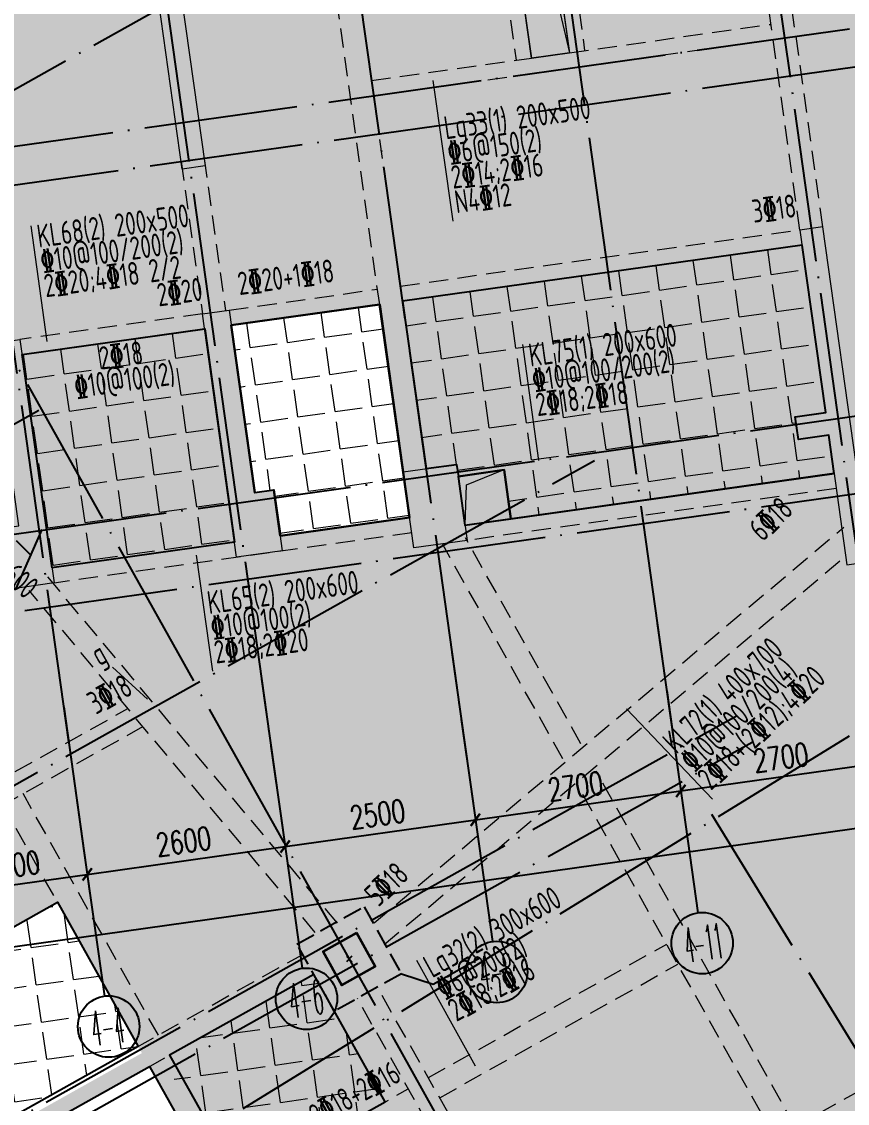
# Model space of a CAD drawing. Header units: millimetres. Extents: x 1089227 to 13101469, y 618865 to 10240562.
# Drawn here: x 3201257 to 3212002, y 4797628 to 4811704 of the extents above; entities that cross this region are included whole.
import ezdxf
from ezdxf.enums import TextEntityAlignment as Align

# ---------------------------------------------------------------- set-up
doc = ezdxf.new("R2010")
doc.units = ezdxf.units.MM
doc.header["$LTSCALE"] = 1000
doc.header["$PDMODE"] = 3
doc.header["$PDSIZE"] = 200
for name, pattern in [('DASH', [0.35, 0.25, -0.1]), ('DOTE', [2.42, 2, -0.2, 0.02, -0.2]), ('GB_DASHDOT3', [1.0675, 0.84, -0.105, 0.0175, -0.105]), ('HIDDEN', [0.375, 0.25, -0.125])]:
    doc.linetypes.add(name, pattern=pattern)
doc.layers.get('0').update_dxf_attribs({"linetype": 'CONTINUOUS'})
doc.layers.get('Defpoints').update_dxf_attribs({"linetype": 'CONTINUOUS'})
for name, color, linetype in [('AXIS', 3, 'CONTINUOUS'), ('AXIS_TEXT', 7, 'CONTINUOUS'), ('C-H', 8, 'CONTINUOUS'), ('DOTE', 1, 'DOTE'), ('S-GRID-DE', 11, 'GB_DASHDOT3'), ('THIN', 7, 'CONTINUOUS'), ('单形心', 4, 'CONTINUOUS'), ('辅助', 7, 'CONTINUOUS'), ('降板范围', 7, 'CONTINUOUS')]:
    doc.layers.add(name, color=color, linetype=linetype)
for name, color, linetype, lineweight in [('S-BEAM-DASH', 4, 'HIDDEN', 0), ('S-COLU', 30, 'CONTINUOUS', 0), ('S-HOLE', 11, 'CONTINUOUS', 0), ('S-SLAB-HATCH', 73, 'CONTINUOUS', 0), ('S-WALL', 31, 'CONTINUOUS', 0), ('梁原位标注', 7, 'CONTINUOUS', 18), ('梁名称编号', 2, 'CONTINUOUS', 18), ('梁标注引线', 2, 'CONTINUOUS', 18), ('梁集中标注', 2, 'CONTINUOUS', 18)]:
    doc.layers.add(name, color=color, linetype=linetype, lineweight=lineweight)
doc.styles.add('_TCH_AXIS', font='COMPLEX', dxfattribs={"bigfont": 'AllInOneBig.shx'})
doc.styles.add('_TCH_DIM_T3', font='SIMPLEX', dxfattribs={"width": 0.705882, "bigfont": 'AllInOneBig.shx'})
doc.styles.add('COMPLEX', font='COMPLEX', dxfattribs={"bigfont": 'AllInOneBig.shx'})
doc.styles.add('Style 1', font='yjkeng.shx', dxfattribs={"width": 0.7, "height": 300, "bigfont": 'yjkchn.shx'})
doc.dimstyles.new('_TCH_ARCH-100', dxfattribs={"dimscale": 100, "dimtxt": 2.975, "dimasz": 1, "dimexe": 2.5, "dimexo": 3, "dimgap": 1, "dimtad": 1, "dimdec": 0, "dimzin": 0, "dimdsep": 46, "dimtxsty": '_TCH_DIM_T3', "dimblk": 'ARCHTICK', "dimcen": 0.09, "dimclrt": 7, "dimazin": 2, "dimtfac": 1, "dimtdec": 0, "dimtix": 1, "dimtmove": 2, "dimatfit": 3, "dimfxl": 0, "dimtolj": 1, "dimtzin": 0, "dimarcsym": 0})
pattern_1 = [(8.0000004, (-7272583.1, -5076572.44), (-68.04869, 484.191572), [355.6, -133.35]), (98.0000004, (-7272583.1, -5076572.44), (-484.191572, -68.04869), [355.6, -133.35])]
pattern_2 = [(8.0000004, (-7272583.1, -5076572.44), (-68.04869, 484.191572), [355.6, -133.35]), (98.0000004, (-7272583.1, -5076572.44), (-484.191572, -68.04869), [355.6, -133.35])]

# ---------------------------------------------------------------- blocks, each defined once
blk = doc.blocks.new('_AXISO')
blk.add_circle((0, 0), 0.5)
at = {"layer": 'AXIS_TEXT', "style": 'COMPLEX', "width": 1.041667}
blk.add_attdef('A', text='', height=0.56, dxfattribs=at).set_placement((-0.25, -0.28), (0.25, -0.28), align=Align.FIT)
blk = doc.blocks.new('_ArchTick')
at = {"color": 0, "linetype": 'ByBlock', "const_width": 0.3}
blk.add_lwpolyline([(-0.71, -0.71), (0.71, 0.71)], dxfattribs=at)
blk = doc.blocks.new('*D28')
at = {"layer": 'AXIS', "color": 0, "lineweight": -2, "transparency": 16777216}
for p, q in [((0, -2314), (0, -5564)), ((31150, -2314), (31150, -5564)), ((0, -5314), (31150, -5314))]:
    blk.add_line(p, q, dxfattribs=at)
at = {"layer": 'Defpoints', "color": 0, "transparency": 16777216}
for p in [(0, -2014), (31150, -2014), (31150, -5314)]:
    blk.add_point(p, dxfattribs=at)
at = {"layer": 'AXIS', "color": 0, "linetype": 'ByBlock', "lineweight": -2, "transparency": 16777216, "xscale": 100, "yscale": 100, "zscale": 100, "rotation": 180}
blk.add_blockref('_ArchTick', (0, -5314), dxfattribs=at)
at = {"layer": 'AXIS', "color": 0, "linetype": 'ByBlock', "lineweight": -2, "transparency": 16777216, "xscale": 100, "yscale": 100, "zscale": 100}
blk.add_blockref('_ArchTick', (31150, -5314), dxfattribs=at)
at = {"layer": 'AXIS', "color": 7, "transparency": 16777216, "insert": (15575, -5065), "char_height": 297.5, "attachment_point": 5, "style": '_TCH_DIM_T3'}
blk.add_mtext('\\A1;31150', dxfattribs=at)
blk = doc.blocks.new('*D30')
at = {"layer": 'AXIS', "color": 0, "lineweight": -2, "transparency": 16777216}
for p, q in [((2000, -2314), (2000, -4764)), ((3900, -2314), (3900, -4764)), ((2000, -4514), (3900, -4514))]:
    blk.add_line(p, q, dxfattribs=at)
at = {"layer": 'Defpoints', "color": 0, "transparency": 16777216}
for p in [(2000, -2014), (3900, -2014), (3900, -4514)]:
    blk.add_point(p, dxfattribs=at)
at = {"layer": 'AXIS', "color": 0, "linetype": 'ByBlock', "lineweight": -2, "transparency": 16777216, "xscale": 100, "yscale": 100, "zscale": 100, "rotation": 180}
blk.add_blockref('_ArchTick', (2000, -4514), dxfattribs=at)
at = {"layer": 'AXIS', "color": 0, "linetype": 'ByBlock', "lineweight": -2, "transparency": 16777216, "xscale": 100, "yscale": 100, "zscale": 100}
blk.add_blockref('_ArchTick', (3900, -4514), dxfattribs=at)
at = {"layer": 'AXIS', "color": 7, "transparency": 16777216, "insert": (2950, -4265), "char_height": 297.5, "attachment_point": 5, "style": '_TCH_DIM_T3'}
blk.add_mtext('\\A1;1900', dxfattribs=at)
blk = doc.blocks.new('*D31')
at = {"layer": 'AXIS', "color": 0, "lineweight": -2, "transparency": 16777216}
for p, q in [((3900, -2314), (3900, -4764)), ((6500, -2314), (6500, -4764)), ((3900, -4514), (6500, -4514))]:
    blk.add_line(p, q, dxfattribs=at)
at = {"layer": 'Defpoints', "color": 0, "transparency": 16777216}
for p in [(3900, -2014), (6500, -2014), (6500, -4514)]:
    blk.add_point(p, dxfattribs=at)
at = {"layer": 'AXIS', "color": 0, "linetype": 'ByBlock', "lineweight": -2, "transparency": 16777216, "xscale": 100, "yscale": 100, "zscale": 100, "rotation": 180}
blk.add_blockref('_ArchTick', (3900, -4514), dxfattribs=at)
at = {"layer": 'AXIS', "color": 0, "linetype": 'ByBlock', "lineweight": -2, "transparency": 16777216, "xscale": 100, "yscale": 100, "zscale": 100}
blk.add_blockref('_ArchTick', (6500, -4514), dxfattribs=at)
at = {"layer": 'AXIS', "color": 7, "transparency": 16777216, "insert": (5200, -4265), "char_height": 297.5, "attachment_point": 5, "style": '_TCH_DIM_T3'}
blk.add_mtext('\\A1;2600', dxfattribs=at)
blk = doc.blocks.new('*D32')
at = {"layer": 'AXIS', "color": 0, "lineweight": -2, "transparency": 16777216}
for p, q in [((6500, -2314), (6500, -4764)), ((9000, -2314), (9000, -4764)), ((6500, -4514), (9000, -4514))]:
    blk.add_line(p, q, dxfattribs=at)
at = {"layer": 'Defpoints', "color": 0, "transparency": 16777216}
for p in [(6500, -2014), (9000, -2014), (9000, -4514)]:
    blk.add_point(p, dxfattribs=at)
at = {"layer": 'AXIS', "color": 0, "linetype": 'ByBlock', "lineweight": -2, "transparency": 16777216, "xscale": 100, "yscale": 100, "zscale": 100, "rotation": 180}
blk.add_blockref('_ArchTick', (6500, -4514), dxfattribs=at)
at = {"layer": 'AXIS', "color": 0, "linetype": 'ByBlock', "lineweight": -2, "transparency": 16777216, "xscale": 100, "yscale": 100, "zscale": 100}
blk.add_blockref('_ArchTick', (9000, -4514), dxfattribs=at)
at = {"layer": 'AXIS', "color": 7, "transparency": 16777216, "insert": (7750, -4265), "char_height": 297.5, "attachment_point": 5, "style": '_TCH_DIM_T3'}
blk.add_mtext('\\A1;2500', dxfattribs=at)
blk = doc.blocks.new('*D33')
at = {"layer": 'AXIS', "color": 0, "lineweight": -2, "transparency": 16777216}
for p, q in [((9000, -2314), (9000, -4764)), ((11700, -2314), (11700, -4764)), ((9000, -4514), (11700, -4514))]:
    blk.add_line(p, q, dxfattribs=at)
at = {"layer": 'Defpoints', "color": 0, "transparency": 16777216}
for p in [(9000, -2014), (11700, -2014), (11700, -4514)]:
    blk.add_point(p, dxfattribs=at)
at = {"layer": 'AXIS', "color": 0, "linetype": 'ByBlock', "lineweight": -2, "transparency": 16777216, "xscale": 100, "yscale": 100, "zscale": 100, "rotation": 180}
blk.add_blockref('_ArchTick', (9000, -4514), dxfattribs=at)
at = {"layer": 'AXIS', "color": 0, "linetype": 'ByBlock', "lineweight": -2, "transparency": 16777216, "xscale": 100, "yscale": 100, "zscale": 100}
blk.add_blockref('_ArchTick', (11700, -4514), dxfattribs=at)
at = {"layer": 'AXIS', "color": 7, "transparency": 16777216, "insert": (10350, -4265), "char_height": 297.5, "attachment_point": 5, "style": '_TCH_DIM_T3'}
blk.add_mtext('\\A1;2700', dxfattribs=at)
blk = doc.blocks.new('*D34')
at = {"layer": 'AXIS', "color": 0, "lineweight": -2, "transparency": 16777216}
for p, q in [((11700, -2314), (11700, -4764)), ((14400, -2314), (14400, -4764)), ((11700, -4514), (14400, -4514))]:
    blk.add_line(p, q, dxfattribs=at)
at = {"layer": 'Defpoints', "color": 0, "transparency": 16777216}
for p in [(11700, -2014), (14400, -2014), (14400, -4514)]:
    blk.add_point(p, dxfattribs=at)
at = {"layer": 'AXIS', "color": 0, "linetype": 'ByBlock', "lineweight": -2, "transparency": 16777216, "xscale": 100, "yscale": 100, "zscale": 100, "rotation": 180}
blk.add_blockref('_ArchTick', (11700, -4514), dxfattribs=at)
at = {"layer": 'AXIS', "color": 0, "linetype": 'ByBlock', "lineweight": -2, "transparency": 16777216, "xscale": 100, "yscale": 100, "zscale": 100}
blk.add_blockref('_ArchTick', (14400, -4514), dxfattribs=at)
at = {"layer": 'AXIS', "color": 7, "transparency": 16777216, "insert": (13050, -4265), "char_height": 297.5, "attachment_point": 5, "style": '_TCH_DIM_T3'}
blk.add_mtext('\\A1;2700', dxfattribs=at)
blk = doc.blocks.new('裙房轴网260428')
at = {"layer": 'DOTE', "color": 16, "linetype": 'DOTE'}
for p, q in [((-187949.8, -28914.8), (-108051.9, 20158.4)), ((-209975.5, 19777.9), (-170146.2, -51357.7)), ((-204725.1, -23271), (-185177.7, -12326.4)), ((-200865.6, -30164.1), (-181318.3, -19219.4)), ((-199009.2, -33479.8), (-179461.8, -22535.1)), ((-198813.8, -33828.8), (-179266.4, -22884.1)), ((-179795.3, -23820.2), (-165316.3, -47393.9))]:
    blk.add_line(p, q, dxfattribs=at)
blk = doc.blocks.new('QZ-TL-0808')
at = {"layer": 'C-H'}
for points in [[(-146749, -111192), (-147146, -108369), (-146304, -108251), (-146263, -108548), (-146807, -108625), (-146452, -111150)], [(-138099, -116338), (-137504, -116254), (-137644, -115264), (-137941, -115306), (-138414, -111941), (-138711, -111983), (-138377, -114357), (-138774, -114413), (-138732, -114710), (-138335, -114654)], [(-146040, -116242), (-146485, -113073), (-146138, -113024), (-145804, -115401), (-145557, -115366), (-145446, -116159)], [(-149011, -116660), (-149122, -115867), (-148874, -115833), (-149208, -113456), (-148862, -113407), (-148416, -116576)], [(-143873, -115130), (-143180, -115032), (-143041, -116023), (-143734, -116120)]]:
    blk.add_hatch(color=256, dxfattribs=at).paths.add_polyline_path(points)
at = {"layer": 'S-WALL'}
for points in [[(-146749, -111192), (-147146, -108369), (-146304, -108251), (-146263, -108548), (-146807, -108625), (-146452, -111150), (-146749, -111192)], [(-138099, -116338), (-137504, -116254), (-137644, -115264), (-137941, -115306), (-138414, -111941), (-138711, -111983), (-138377, -114357), (-138774, -114413), (-138732, -114710), (-138335, -114654), (-138099, -116338)], [(-146040, -116242), (-146485, -113073), (-146138, -113024), (-145804, -115401), (-145557, -115366), (-145446, -116159), (-146040, -116242)], [(-149011, -116660), (-149122, -115867), (-148874, -115833), (-149208, -113456), (-148862, -113407), (-148416, -116576), (-149011, -116660)]]:
    blk.add_lwpolyline(points, dxfattribs=at)
blk.add_lwpolyline([(-143873, -115130), (-143180, -115032), (-143041, -116023), (-143734, -116120)], close=True, dxfattribs=at)
blk = doc.blocks.new('BANWANG_XINGXIN')
at = {"color": 0}
for points in [[(0.71, 0.71), (-0.71, -0.71)], [(-0.71, 0.71), (0.71, -0.71)]]:
    blk.add_lwpolyline(points, dxfattribs=at)
blk = doc.blocks.new('1F柱网-0808')
at = {"layer": 'S-COLU', "lineweight": 35}
blk.add_lwpolyline([(400, 27329), (-36, 27084), (208, 26648), (644, 26892)], close=True, dxfattribs=at)
blk.add_blockref('QZ-TL-0808', (144880, 148457))
at = {"layer": '单形心', "xscale": 50, "yscale": 50, "zscale": 50}
blk.add_blockref('BANWANG_XINGXIN', (304, 26988), dxfattribs=at)
blk = doc.blocks.new('2FJGBZ')
at = {"layer": 'C-H'}
h = blk.add_hatch(color=256, dxfattribs=at)
h.dxf.hatch_style = 1
h.paths.add_polyline_path([(-35, 27086), (400, 27328), (647, 26893), (208, 26648)])
at = {"layer": 'S-SLAB-HATCH'}
h = blk.add_hatch(dxfattribs=at)
h.set_pattern_fill('松散材料', color=256, scale=200, angle=8)
h.set_pattern_definition([(8.0000004, (-5457252.86, 1932872.46), (133.485347, 397.445483), [0, -375])])
h.paths.add_polyline_path([(-9941, 34947), (-8108, 35973), (-7021, 34031), (-8854, 33005)], flags=16)
h.paths.add_polyline_path([(-5324, 26702), (-3492, 27727), (-2393, 25764), (-4225, 24738)], flags=16)
h.paths.add_polyline_path([(-593, 32496), (-676, 33091), (-924, 33056), (-1230, 35235), (701, 35506), (1091, 32733)], flags=16)
h.paths.add_polyline_path([(9248, 37919), (14299, 38629), (14772, 35262), (9722, 34554)], flags=16)
h.paths.add_polyline_path([(-685, 57224), (-2616, 56953), (-2950, 59330), (-1019, 59601)], flags=17)
h.paths.add_polyline_path([(-1646, 64057), (-2933, 63876), (-3114, 65163), (-1827, 65344)], flags=16)
h.paths.add_polyline_path([(-24126, 53937), (-21332, 55501), (-20160, 53408), (-22952, 51844)], flags=16)
edge = h.paths.add_edge_path()
edge.add_line((8274, 69995), (8191, 70590))
edge.add_line((8191, 70590), (3804, 69973))
edge.add_line((3804, 69973), (2121, 81951))
edge.add_line((2121, 81951), (-4347, 81042))
edge.add_line((-4347, 81042), (-6158, 83583))
edge.add_line((-6158, 83583), (-29732, 67073))
edge.add_line((-29732, 67073), (-29727, 67065))
edge.add_arc((-27730, 64687), 3105, 130.0192, 209.2114)
edge.add_line((-30440, 63171), (-28906, 60430))
edge.add_line((-28906, 60430), (-28209, 60820))
edge.add_line((-28209, 60820), (-23030, 51571))
edge.add_line((-23030, 51571), (-21720, 52305))
edge.add_line((-21720, 52305), (-19375, 48117))
edge.add_line((-19375, 48117), (-20683, 47384))
edge.add_line((-20683, 47384), (-16580, 40054))
edge.add_line((-16580, 40054), (-15271, 40787))
edge.add_line((-15271, 40787), (-13928, 38388))
edge.add_line((-13928, 38388), (-15237, 37655))
edge.add_line((-15237, 37655), (-7004, 22953))
edge.add_line((-7004, 22953), (-2295, 25590))
edge.add_line((-2295, 25590), (192, 21150))
edge.add_line((192, 21150), (9708, 26465))
edge.add_line((9708, 26465), (9462, 26902))
edge.add_line((9462, 26902), (13922, 29398))
edge.add_line((13922, 29398), (14261, 29587))
edge.add_line((14261, 29587), (12238, 32884))
edge.add_line((12238, 32884), (12186, 33190))
edge.add_line((12186, 33190), (11986, 34618))
edge.add_line((11986, 34618), (14806, 35014))
edge.add_line((14806, 35014), (14841, 34766))
edge.add_line((14841, 34766), (15435, 34850))
edge.add_line((15435, 34850), (15296, 35840))
edge.add_line((15296, 35840), (15049, 35805))
edge.add_line((15049, 35805), (14786, 37687))
edge.add_line((14786, 37687), (14735, 37681))
edge.add_line((14735, 37681), (14054, 42533))
edge.add_line((14054, 42533), (15292, 42708))
edge.add_line((15292, 42708), (15390, 42014))
edge.add_line((15390, 42014), (15786, 42070))
edge.add_line((15786, 42070), (15647, 43059))
edge.add_line((15647, 43059), (14012, 42829))
edge.add_line((14012, 42829), (13886, 43721))
edge.add_line((13886, 43721), (13985, 43736))
edge.add_line((13985, 43736), (13889, 44429))
edge.add_line((13889, 44429), (5471, 43245))
edge.add_line((5471, 43245), (5422, 43593))
edge.add_line((5422, 43593), (2748, 43216))
edge.add_line((2748, 43216), (1399, 52821))
edge.add_line((1399, 52821), (1744, 52870))
edge.add_line((1744, 52870), (1737, 52919))
edge.add_line((1737, 52919), (2332, 53003))
edge.add_line((2332, 53003), (2338, 52953))
edge.add_line((2338, 52953), (3676, 53141))
edge.add_line((3676, 53141), (3627, 53490))
edge.add_line((3627, 53490), (2735, 53363))
edge.add_line((2735, 53363), (2179, 57324))
edge.add_line((2179, 57324), (-346, 56969))
edge.add_line((-346, 56969), (-388, 57266))
edge.add_line((-388, 57266), (-685, 57224))
edge.add_line((-685, 57224), (-1450, 62671))
edge.add_line((-1450, 62671), (-1154, 62713))
edge.add_line((-1154, 62713), (-1975, 68555))
edge.add_line((-1975, 68555), (8274, 69995))
h.paths.add_polyline_path([(-14963, 37579), (-12696, 38848), (-11523, 36754), (-13791, 35485)], flags=16)
h = blk.add_hatch(dxfattribs=at)
h.set_pattern_fill('ANGLE', color=256, scale=70, angle=8)
h.set_pattern_definition(pattern_2)
edge = h.paths.add_edge_path()
edge.add_line((2409, 32716), (6616, 33307))
edge.add_line((6616, 33307), (6547, 33804))
edge.add_line((6547, 33804), (6151, 33747))
edge.add_line((6151, 33747), (6107, 34044))
edge.add_line((6107, 34044), (6505, 34101))
edge.add_line((6505, 34101), (6199, 36277))
edge.add_line((6199, 36277), (1000, 35546))
edge.add_line((1000, 35546), (1304, 33370))
edge.add_line((1304, 33370), (1702, 33425))
edge.add_line((1702, 33425), (1726, 33268))
edge.add_line((1726, 33268), (2317, 33352))
edge.add_line((2317, 33352), (2320, 33352))
edge.add_line((2320, 33352), (2410, 32717))
h = blk.add_hatch(dxfattribs=at)
h.set_pattern_fill('ANGLE', color=256, scale=70, angle=8)
h.set_pattern_definition(pattern_2)
h.paths.add_polyline_path([(-593, 32496), (-676, 33091), (-924, 33056), (-1230, 35235), (701, 35506), (1091, 32733)])
h = blk.add_hatch(dxfattribs=at)
h.set_pattern_fill('ANGLE', color=256, scale=70, angle=8)
h.set_pattern_definition(pattern_2)
edge = h.paths.add_edge_path()
edge.add_line((-3562, 32078), (-3952, 34852))
edge.add_line((-3952, 34852), (-1575, 35186))
edge.add_line((-1575, 35186), (-1187, 32413))
edge.add_line((-1187, 32413), (-3564, 32079))
h = blk.add_hatch(dxfattribs=at)
h.set_pattern_fill('ANGLE', color=256, scale=70, angle=8)
h.set_pattern_definition(pattern_1)
h.paths.add_polyline_path([(-5324, 26702), (-3492, 27727), (-2442, 25852), (-4274, 24826)])
h = blk.add_hatch(dxfattribs=at)
h.set_pattern_fill('ANGLE', color=256, scale=70, angle=8)
h.set_pattern_definition(pattern_1)
edge = h.paths.add_edge_path()
edge.add_line((-1192, 24030), (773, 25130))
edge.add_line((773, 25130), (-155, 26787))
edge.add_line((-155, 26787), (-2120, 25688))
edge.add_line((-2120, 25688), (-1192, 24030))
at = {"layer": 'S-BEAM-DASH'}
for p, q in [((6170, 36474), (5550, 40883)), ((6467, 36516), (5847, 40925)), ((3139, 40444), (3368, 38809)), ((2247, 40319), (2477, 38684)), ((998, 35547), (351, 40152)), ((701, 35506), (54, 40110)), ((3170, 38781), (5794, 39150)), ((622, 38221), (5821, 38952)), ((594, 38419), (2675, 38711)), ((-1882, 37364), (-1604, 35384)), ((-1585, 37406), (-1307, 35425)), ((972, 35745), (6169, 36476)), ((-1258, 35432), (673, 35704)), ((-1605, 35384), (-3980, 35050)), ((6642, 33111), (1839, 32435)), ((1091, 32733), (-593, 32496)), ((1119, 32535), (-3535, 31880)), ((628, 27457), (6741, 32608)), ((3085, 29593), (1519, 32389)), ((3319, 29790), (1819, 32468)), ((761, 27177), (6743, 32216)), ((151, 27454), (-3630, 31974)), ((-140, 27335), (-3860, 31782)), ((-8622, 26861), (-2576, 30247)), ((-8475, 26599), (-2380, 30013)), ((6110, 24805), (3518, 29434)), ((-2179, 25998), (-3939, 29140)), ((5848, 24659), (3284, 29238)), ((-2441, 25852), (-4201, 28993)), ((1335, 25445), (4436, 27181)), ((-6715, 23460), (-301, 27049)), ((1482, 25183), (4582, 26920)), ((-6569, 23198), (-155, 26787)), ((2695, 23026), (672, 26622)), ((2439, 22869), (411, 26476)), ((-1105, 24079), (-2033, 25736)), ((192, 21150), (-2295, 25590)), ((7288, 25466), (2795, 22952)), ((-1366, 23932), (1073, 25298))]:
    blk.add_line(p, q, dxfattribs=at)
at = {"layer": 'S-BEAM-DASH', "linetype": 'Continuous'}
for p, q in [((2941, 40416), (3170, 38781)), ((2445, 40347), (2675, 38711)), ((2675, 38711), (3170, 38781)), ((999, 35547), (6197, 36278)), ((-1230, 35234), (701, 35506)), ((1007, 33327), (701, 35506)), ((1304, 33369), (998, 35547)), ((-1577, 35186), (-3952, 34852)), ((6614, 33309), (1811, 32633)), ((-1186, 32413), (-3563, 32078))]:
    blk.add_line(p, q, dxfattribs=at)
at = {"layer": 'S-GRID-DE'}
blk.add_line((-3733, 34126), (-10901, 30113), dxfattribs=at)
for points in [[(-7783, 36232), (-3839, 32242)], [(-4031, 31811), (-3647, 32673)]]:
    blk.add_lwpolyline(points, dxfattribs=at)
at = {"layer": 'S-HOLE'}
for points in [[(2675, 38711), (2445, 40347), (2941, 40415), (3170, 38781), (2675, 38711)], [(2450, 40347), (2826, 40259), (3170, 38781)], [(1815, 32633), (1830, 33157), (2300, 33349)]]:
    blk.add_lwpolyline(points, dxfattribs=at)
at = {"layer": 'THIN'}
blk.add_lwpolyline([(983, 26796), (1397, 26663), (2003, 27002)], dxfattribs=at)
at = {"layer": '降板范围'}
for points in [[(-15271, 40787), (-13977, 38475), (-15286, 37742), (-7004, 22953), (-2295, 25590), (192, 21150), (9708, 26465), (9470, 26889), (13930, 29385), (14089, 29483), (14429, 29693), (14220, 30033), (14049, 29929), (12238, 32884), (12186, 33190), (11986, 34618), (14806, 35014), (14841, 34766), (15435, 34850), (15296, 35840), (15049, 35805), (14786, 37687), (14735, 37681), (14054, 42533)], [(2409, 32716), (6616, 33307), (6547, 33804), (6151, 33747), (6107, 34044), (6505, 34101), (6199, 36277), (1000, 35546), (1304, 33370), (1702, 33425), (1726, 33268), (2317, 33352), (2320, 33352), (2410, 32717)], [(-591, 32496), (1091, 32733), (700, 35506), (-1230, 35234), (-923, 33057), (-677, 33092), (-591, 32496)], [(-3562, 32078), (-3952, 34852), (-1575, 35186), (-1187, 32413), (-3564, 32079)], [(2409, 32717), (2320, 33352), (1722, 33268), (1811, 32633), (2409, 32717)], [(-1192, 24030), (773, 25130), (-155, 26787), (-2033, 25736), (-1105, 24079)]]:
    blk.add_lwpolyline(points, dxfattribs=at)
for points in [[(-593, 32496), (-676, 33091), (-924, 33056), (-1230, 35235), (701, 35506), (1091, 32733)], [(-5324, 26702), (-3492, 27727), (-2442, 25852), (-4274, 24826)]]:
    blk.add_lwpolyline(points, close=True, dxfattribs=at)
at = {"layer": '降板范围', "linetype": 'DASH'}
blk.add_lwpolyline([(-375, 27183), (499, 27669), (983, 26796), (111, 26308)], close=True, dxfattribs=at)
blk.add_blockref('1F柱网-0808', (0, 0))
blk = doc.blocks.new('52+', base_point=(0, -1000))
at = {"layer": 'AXIS'}
for p, q in [((3900, -4203.8), (3900, -6114.2)), ((6500, -4203.8), (6500, -6114.2)), ((9000, -4203.8), (9000, -6114.2)), ((11700, -4203.8), (11700, -6114.2)), ((6500, -6114.2), (6500, -6114.2))]:
    blk.add_line(p, q, dxfattribs=at)
at = {"layer": 'DOTE', "color": 14}
for p, q in [((3900, 40365.9), (3900, -4203.8)), ((6500, 40365.9), (6500, -4203.8)), ((9000, 40365.9), (9000, -4203.8)), ((11700, 40365.9), (11700, -4203.8)), ((14400, 40365.9), (14400, -4203.8)), ((-1268, 5000), (32065.5, 5000)), ((-1268, 4500), (32065.5, 4500)), ((-1268, 0), (32065.5, 0)), ((-1268, -1000), (32065.5, -1000))]:
    blk.add_line(p, q, dxfattribs=at)
at = {"layer": 'AXIS'}
ref = blk.add_blockref('_AXISO', (3900, -6514.2), dxfattribs=dict(at, xscale=800, yscale=800, zscale=800))
ref.add_attrib('A', '4-4', (3673.7, -6740.4), dxfattribs={"color": 7, "height": 452.55, "style": '_TCH_AXIS', "width": 0.333333})
ref = blk.add_blockref('_AXISO', (6500, -6514.2), dxfattribs=dict(at, xscale=800, yscale=800, zscale=800))
ref.add_attrib('A', '4-6', (6273.7, -6740.4), dxfattribs={"color": 7, "height": 452.55, "style": '_TCH_AXIS', "width": 0.344262})
ref = blk.add_blockref('_AXISO', (9000, -6514.2), dxfattribs=dict(at, xscale=800, yscale=800, zscale=800))
ref.add_attrib('A', '4-8', (8773.7, -6740.4), dxfattribs={"color": 7, "height": 452.55, "style": '_TCH_AXIS', "width": 0.344262})
ref = blk.add_blockref('_AXISO', (11700, -6514.2), dxfattribs=dict(at, xscale=800, yscale=800, zscale=800))
ref.add_attrib('A', '4-11', (11473.7, -6740.4), dxfattribs={"color": 7, "height": 452.55, "style": '_TCH_AXIS', "width": 0.295775})
for p1, p2, distance, picture, middle in [((0, -2013.9), (31150, -2013.9), -3300, '*D28', (15575, -5065.1)), ((2000, -2013.9), (3900, -2013.9), -2500, '*D30', (2950, -4265.1)), ((3900, -2013.9), (6500, -2013.9), -2500, '*D31', (5200, -4265.1)), ((6500, -2013.9), (9000, -2013.9), -2500, '*D32', (7750, -4265.1)), ((9000, -2013.9), (11700, -2013.9), -2500, '*D33', (10350, -4265.1)), ((11700, -2013.9), (14400, -2013.9), -2500, '*D34', (13050, -4265.1))]:
    dim = blk.add_aligned_dim(p1=p1, p2=p2, distance=distance, dimstyle='_TCH_ARCH-100', dxfattribs=at)
    dim.commit()
    dim.dimension.update_dxf_attribs({"geometry": picture, "text_midpoint": middle})
blk = doc.blocks.new('塔楼轴网260428')
at = {"layer": '辅助', "rotation": 8.00000038206086}
blk.add_blockref('52+', (-192268.4, -21666.4), dxfattribs=at)
blk = doc.blocks.new('04地块地下轴网260428')
for name in ['裙房轴网260428', '塔楼轴网260428']:
    blk.add_blockref(name, (0, 0))

msp = doc.modelspace()

# ---------------------------------------------------------------- linework, layer by layer
at = {"layer": '梁原位标注', "lineweight": 18}
msp.add_line((3202895.15, 4802885.879), (3202441.035, 4803305.736), dxfattribs=at)
at = {"layer": '梁标注引线', "color": 3, "lineweight": 18}
for p, q in [((3206606.816, 4810938.384), (3206868.173, 4809108.881)), ((3207165.092, 4798111.8), (3206401.813, 4799487.292))]:
    msp.add_line(p, q, dxfattribs=at)
at = {"layer": '梁标注引线', "color": 6, "lineweight": 18}
for p, q in [((3201591.055, 4807540.296), (3201379.083, 4809048.551)), ((3207989.405, 4805992.727), (3207777.434, 4807500.981)), ((3203526.883, 4804759.664), (3203738.855, 4803251.409)), ((3209128.119, 4802761.108), (3210246.185, 4801584.542))]:
    msp.add_line(p, q, dxfattribs=at)

# ---------------------------------------------------------------- block references
for name, p in [('2FJGBZ', (3205215.02, 4772518.421)), ('04地块地下轴网260428', (3390028.145, 4825211.796))]:
    msp.add_blockref(name, p)

# ---------------------------------------------------------------- texts
at = {"layer": '梁原位标注', "style": 'Style 1', "width": 0.7}
for s, rotation, p in [('3%%13318', 7.9999999, (3211362.987, 4809075.224)), ('2%%13320', 7.9999999, (3203638.447, 4807989.611)), ('6%%13318', 43.5395907, (3211379.301, 4805259.028)), ('g', 29.2447288, (3202441.035, 4803305.736)), ('3%%13318', 29.2447288, (3202767.677, 4802883.271)), ('2%%13318+2%%13316', 29.0264769, (3206259.176, 4797849.261))]:
    msp.add_text(s, height=300, rotation=rotation, dxfattribs=at).set_placement(p, align=Align.BOTTOM_RIGHT)
for s, rotation, p in [('2%%13320+1%%13318', 7.9999999, (3204103.873, 4808055.022)), ('5%%13318', 43.5395907, (3205959.968, 4800109.152))]:
    msp.add_text(s, height=300, rotation=rotation, dxfattribs=at).set_placement(p, align=Align.BOTTOM_LEFT)
for s, p in [('2%%13318', (3202529.32, 4807510.589)), ('%%13210@100(2)', (3202574.552, 4807188.752))]:
    msp.add_text(s, height=300, rotation=7.9999999, dxfattribs=at).set_placement(p, align=Align.TOP_CENTER)
at = {"layer": '梁名称编号', "color": 3, "style": 'Style 1', "width": 0.7}
msp.add_text('Lg33(1) 200x500', height=300, rotation=8.1301022, dxfattribs=at).set_placement((3206789.684, 4810082.567), align=Align.BOTTOM_LEFT)
at = {"layer": '梁名称编号', "color": 6, "style": 'Style 1', "width": 0.7}
for s, rotation, p in [('KL68(2) 200x500', 7.9999999, (3201438.5, 4809056.901)), ('KL75(1) 200x600', 8.0000016, (3207836.85, 4807509.332))]:
    msp.add_text(s, height=300, rotation=rotation, dxfattribs=at).set_placement(p, align=Align.TOP_LEFT)
for s, rotation, p in [('KL55(1) 300x600', -41.0856164, (3199778.003, 4805390.015)), ('KL65(2) 200x600', 7.9999999, (3203707.808, 4803903.434)), ('KL72(1) 400x700', 43.5395907, (3209841.923, 4802097.057))]:
    msp.add_text(s, height=300, rotation=rotation, dxfattribs=at).set_placement(p, align=Align.BOTTOM_LEFT)
at = {"layer": '梁名称编号', "color": 3, "style": 'Style 1', "width": 0.7}
msp.add_text('Lg32(2) 300x600', height=300, rotation=29.0264769, dxfattribs=at).set_placement((3206454.277, 4799516.405), align=Align.TOP_LEFT)
at = {"layer": '梁集中标注', "color": 3, "style": 'Style 1', "width": 0.7}
for s, p in [('%%1326@150(2)', (3206835.646, 4809760.833)), ('2%%13314;2%%13316', (3206881.608, 4809439.1)), ('N4%%13312', (3206927.57, 4809117.366))]:
    msp.add_text(s, height=300, rotation=8.1301022, dxfattribs=at).set_placement(p, align=Align.BOTTOM_LEFT)
at = {"layer": '梁集中标注', "color": 6, "style": 'Style 1', "width": 0.7}
for s, rotation, p in [('%%13210@100/200(2)', 7.9999999, (3201483.731, 4808735.064)), ('2%%13320;4%%13318 2/2', 7.9999999, (3201528.962, 4808413.227)), ('%%13210@100/200(2)', 8.0000016, (3207882.081, 4807187.494)), ('2%%13318;2%%13318', 8.0000016, (3207927.312, 4806865.657))]:
    msp.add_text(s, height=300, rotation=rotation, dxfattribs=at).set_placement(p, align=Align.TOP_LEFT)
for s, rotation, p in [('%%13210@100(2)', 7.9999999, (3203753.04, 4803581.597)), ('2%%13318;2%%13320', 7.9999999, (3203798.271, 4803259.76)), ('%%13210@100/200(4)', 43.5395907, (3210065.801, 4801861.465)), ('2%%13318+(2%%13312);4%%13320', 43.5395907, (3210289.679, 4801625.873))]:
    msp.add_text(s, height=300, rotation=rotation, dxfattribs=at).set_placement(p, align=Align.BOTTOM_LEFT)
at = {"layer": '梁集中标注', "color": 3, "style": 'Style 1', "width": 0.7}
for s, p in [('%%1326@200(2)', (3206611.972, 4799232.226)), ('2%%13318;2%%13316', (3206769.666, 4798948.047))]:
    msp.add_text(s, height=300, rotation=29.0264769, dxfattribs=at).set_placement(p, align=Align.TOP_LEFT)

doc.saveas('drawing.dxf')
